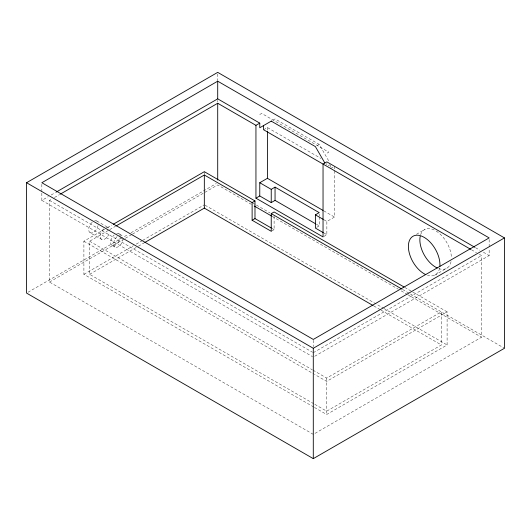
<?xml version="1.0" encoding="UTF-8"?>
<svg xmlns="http://www.w3.org/2000/svg" width="531" height="531" viewBox="0 0 531 531"><rect width="100%" height="100%" fill="white"/><g stroke="black" fill="none" stroke-linecap="round" stroke-linejoin="round"><path stroke-width="0.4" stroke-dasharray="2.65 1.99" d="M41.843 193.158L41.843 200.386L48.301 196.656M51.175 194.996L55.483 192.507M479.36 254.322L481.511 255.564L481.511 337.238L313.29 434.358L49.489 282.054L49.489 200.386L51.64 199.145M54.501 197.492L59.512 194.598M259.765 114.517L261.677 113.415L328.775 152.151L326.864 153.26M272.907 120.179L275.058 118.937L319.217 144.432L329.459 162.167M263.588 129.75L267.412 127.546L320.95 158.45M313.741 407.031L83.898 274.328L83.898 241.22L104.687 229.219M107.554 227.56L111.855 225.078M313.741 403.719L89.633 274.328L89.633 241.22L108.988 230.042M109.705 229.631L115.439 226.319M27.984 292.262L128.217 234.397M131.077 232.744L216.276 183.553M49.489 282.054L124.652 238.658M125.369 238.246L131.807 234.529M132.524 234.118L217.71 184.934L252.119 204.8M83.898 274.328L133.361 245.773M136.228 244.121L141.963 240.808M142.68 240.39L204.329 204.8M89.633 274.328L137.662 246.603M138.379 246.185L144.113 242.873M317.306 145.534L319.217 144.432M328.138 165.765L330.05 164.663M330.687 168.486L333.236 167.019M271.235 231.29L274.102 229.631L274.102 215.984M316.668 227.348L319.217 225.881L319.217 216.774M323.996 219.807L326.864 221.467L334.51 217.053L334.51 170.378M323.678 236.547L326.864 234.709L326.864 221.467M416.477 234.284L425.079 229.319M434.716 275.191L447.354 267.896M313.29 352.69L481.511 255.564M314.724 356.274L489.157 255.564L489.157 248.342M313.024 370.193L326.671 378.072L441.367 311.856L441.367 344.964L326.671 411.18L314.458 404.131M314.458 407.443L326.671 414.492L447.102 344.964L447.102 311.856L326.671 381.384L314.458 374.335M475.51 247.692L479.825 250.174M483.409 252.252L489.157 255.564M471.475 249.769L476.493 252.67M323.804 210.867L334.51 217.053M316.37 224.235L319.217 225.881M323.996 233.056L326.864 234.709M404.748 287.404L411.93 291.546M412.647 291.957L447.102 311.856M252.836 203.008L255.703 204.661M256.42 205.079L270.04 212.938M402.604 289.475L409.826 293.643M410.496 294.035L504.45 348.276M272.191 216.389L398.356 289.229M401.224 290.882L406.958 294.194M407.675 294.612L481.511 337.238M271.978 228.403L274.102 229.631M205.046 205.212L383.176 308.06M383.893 308.471L447.102 344.964M373.844 305.982L380.309 309.712M381.032 310.131L441.367 344.964M96.834 221.022L108.304 227.64M118.818 233.713L121.685 235.366M49.489 200.386L312.573 352.272M41.843 200.386L312.573 356.686M92.221 222.257A6.757 3.903 -60 0 0 90.078 232.724L101.547 239.348A6.757 3.903 -60 0 0 109.539 232.259M112.061 245.415L114.928 247.074A6.757 3.903 -60 0 0 122.92 239.985M89.633 241.22L312.308 369.782M83.898 241.22L313.741 373.917M489.157 239.514L489.157 247.539M334.51 166.283L334.51 169.555M330.687 164.995L330.687 167.092M326.864 163.409L326.864 164.955M326.671 378.072L326.671 414.492M319.217 214.292L319.217 215.944M313.29 340.245L313.29 346.67M267.412 127.546L267.412 130.818M217.71 74.008L217.71 80.599M217.71 100.366L217.71 102.012M204.329 171.692L204.329 174.175M41.843 184.33L41.843 192.355M451.058 261.637A22.302 12.877 60 0 1 438.911 268.653M420.632 234.656A22.302 12.877 60 0 1 435.632 230.733M436.183 231.065A22.302 12.877 60 0 1 451.403 258.053M94.691 220.83A6.757 3.903 -60 0 1 97.598 221.726M98.069 225.635A6.757 3.903 -60 0 1 90.078 232.724M106.16 227.447A6.757 3.903 -60 0 1 109.067 228.343M101.547 239.348A6.757 3.903 -60 0 1 103.691 228.881M116.674 233.521A6.757 3.903 -60 0 1 120.052 235.472M120.218 236.806A6.757 3.903 -60 0 1 115.858 244.824A6.757 3.903 -60 0 1 110.733 243.238A6.757 3.903 -60 0 1 114.205 234.948M119.541 235.173A6.757 3.903 -60 0 1 122.449 236.069M114.928 247.074A6.757 3.903 -60 0 1 117.072 236.607M439.588 268.261A22.302 12.877 60 0 1 427.442 275.27"/><path stroke-width="0.8" d="M26.55 182.724L217.71 72.362L504.45 237.908L504.45 348.276L313.29 458.638L26.55 293.092L26.55 182.724L313.29 348.276L504.45 237.908M217.71 81.19L41.843 182.724L313.29 339.442L489.157 237.908L217.71 81.19L217.71 98.846L56.2 192.096M60.229 194.187L217.71 103.26L255.942 125.336L259.765 123.126L259.765 127.765L271.474 121.002M113.289 224.248L204.329 171.692L254.986 200.937L254.986 218.593L271.268 227.998M116.156 225.907L204.329 174.998L252.119 202.59L254.986 200.937M144.83 242.461L204.329 208.112L373.127 305.564M315.653 223.823L275.058 200.386L271.235 202.59L259.765 195.972L259.765 182.724L267.412 178.31L323.087 210.455M255.942 125.336L255.942 198.176L259.765 195.972M259.765 182.724L271.235 189.348L275.058 187.144L319.217 212.632L315.394 214.843L315.394 228.084L323.279 232.638M252.119 202.59L252.119 220.252L254.986 218.593M252.119 220.252L271.235 231.29L271.235 213.628L274.102 211.975L404.031 286.986M271.235 121.128L315.394 146.622L324.813 162.951M217.71 98.846L259.765 123.126M474.794 247.273L326.864 161.869L323.04 164.072L323.04 236.919L255.942 198.176M470.758 249.358L263.588 129.75L263.588 125.555M315.394 214.843L323.279 219.396M271.235 213.628L401.887 289.056M254.269 206.041L271.474 215.971M313.29 348.276L313.29 458.638M275.058 187.144L275.058 200.386M271.235 189.348L271.235 202.59M267.412 131.635L267.412 178.31M217.71 103.26L217.71 179.982M204.329 174.998L204.329 208.112M437.278 268.009A22.302 12.877 60 0 1 420.207 236.255M425.809 274.627A22.302 12.877 60 0 1 408.399 247.101A22.302 12.877 60 0 1 424.714 237.682A22.302 12.877 60 0 1 439.847 266.529"/></g></svg>
